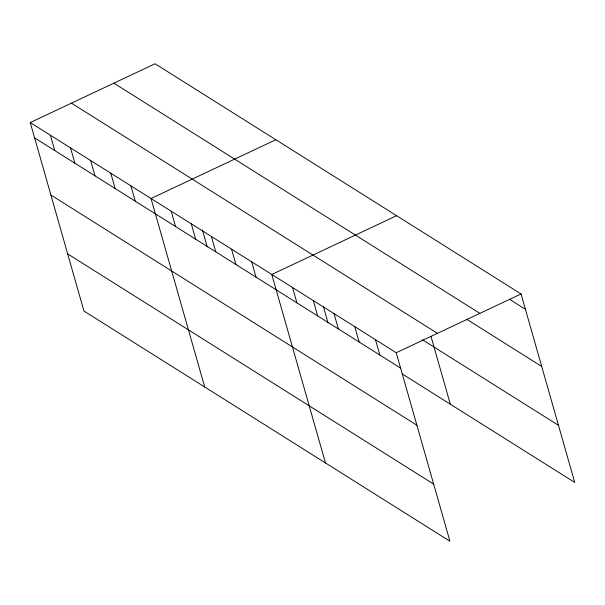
<?xml version="1.0" encoding="UTF-8"?>
<svg xmlns="http://www.w3.org/2000/svg" width="605" height="605" viewBox="0 0 605 605"><rect width="100%" height="100%" fill="white"/><g stroke="black" fill="none" stroke-linecap="round" stroke-linejoin="round"><path stroke-width="0.91" d="M30.25 122.543L396.23 352.738L449.931 541.233L83.944 311.038L30.25 122.543L155.069 63.767L521.056 293.962L574.75 482.457L402.317 373.996M275.85 139.725L151.023 198.508L204.717 387.003M396.623 215.69L271.796 274.473L325.49 462.969M396.23 352.738L521.056 293.962M509.47 299.263L525.427 309.299M113.884 83.165L479.863 313.36M466.72 319.281L541.702 366.441M71.443 103.145L437.423 333.34M422.426 339.745L558.476 425.315M34.621 137.887L400.601 368.082M50.896 195.029L416.883 425.224M67.669 253.896L433.649 484.098M430.987 336.342L450.317 404.193M375.493 339.692L379.864 355.037M354.757 326.647L359.128 341.991M334.013 313.609L338.384 328.946M323.441 306.796L328.016 322.866M313.277 300.564L317.648 315.901M292.54 287.519L296.911 302.855M251.672 261.814L256.036 277.151M231.541 249.154L235.912 264.491M211.41 236.487L215.781 251.831M202.41 229.938L207.243 246.9M191.286 223.827L195.649 239.172M171.154 211.168L175.526 226.512M130.892 185.848L135.263 201.185M110.768 173.189L115.139 188.526M90.637 160.529L95.008 175.866M70.505 147.862L74.876 163.206M50.381 135.202L54.753 150.547"/></g></svg>
